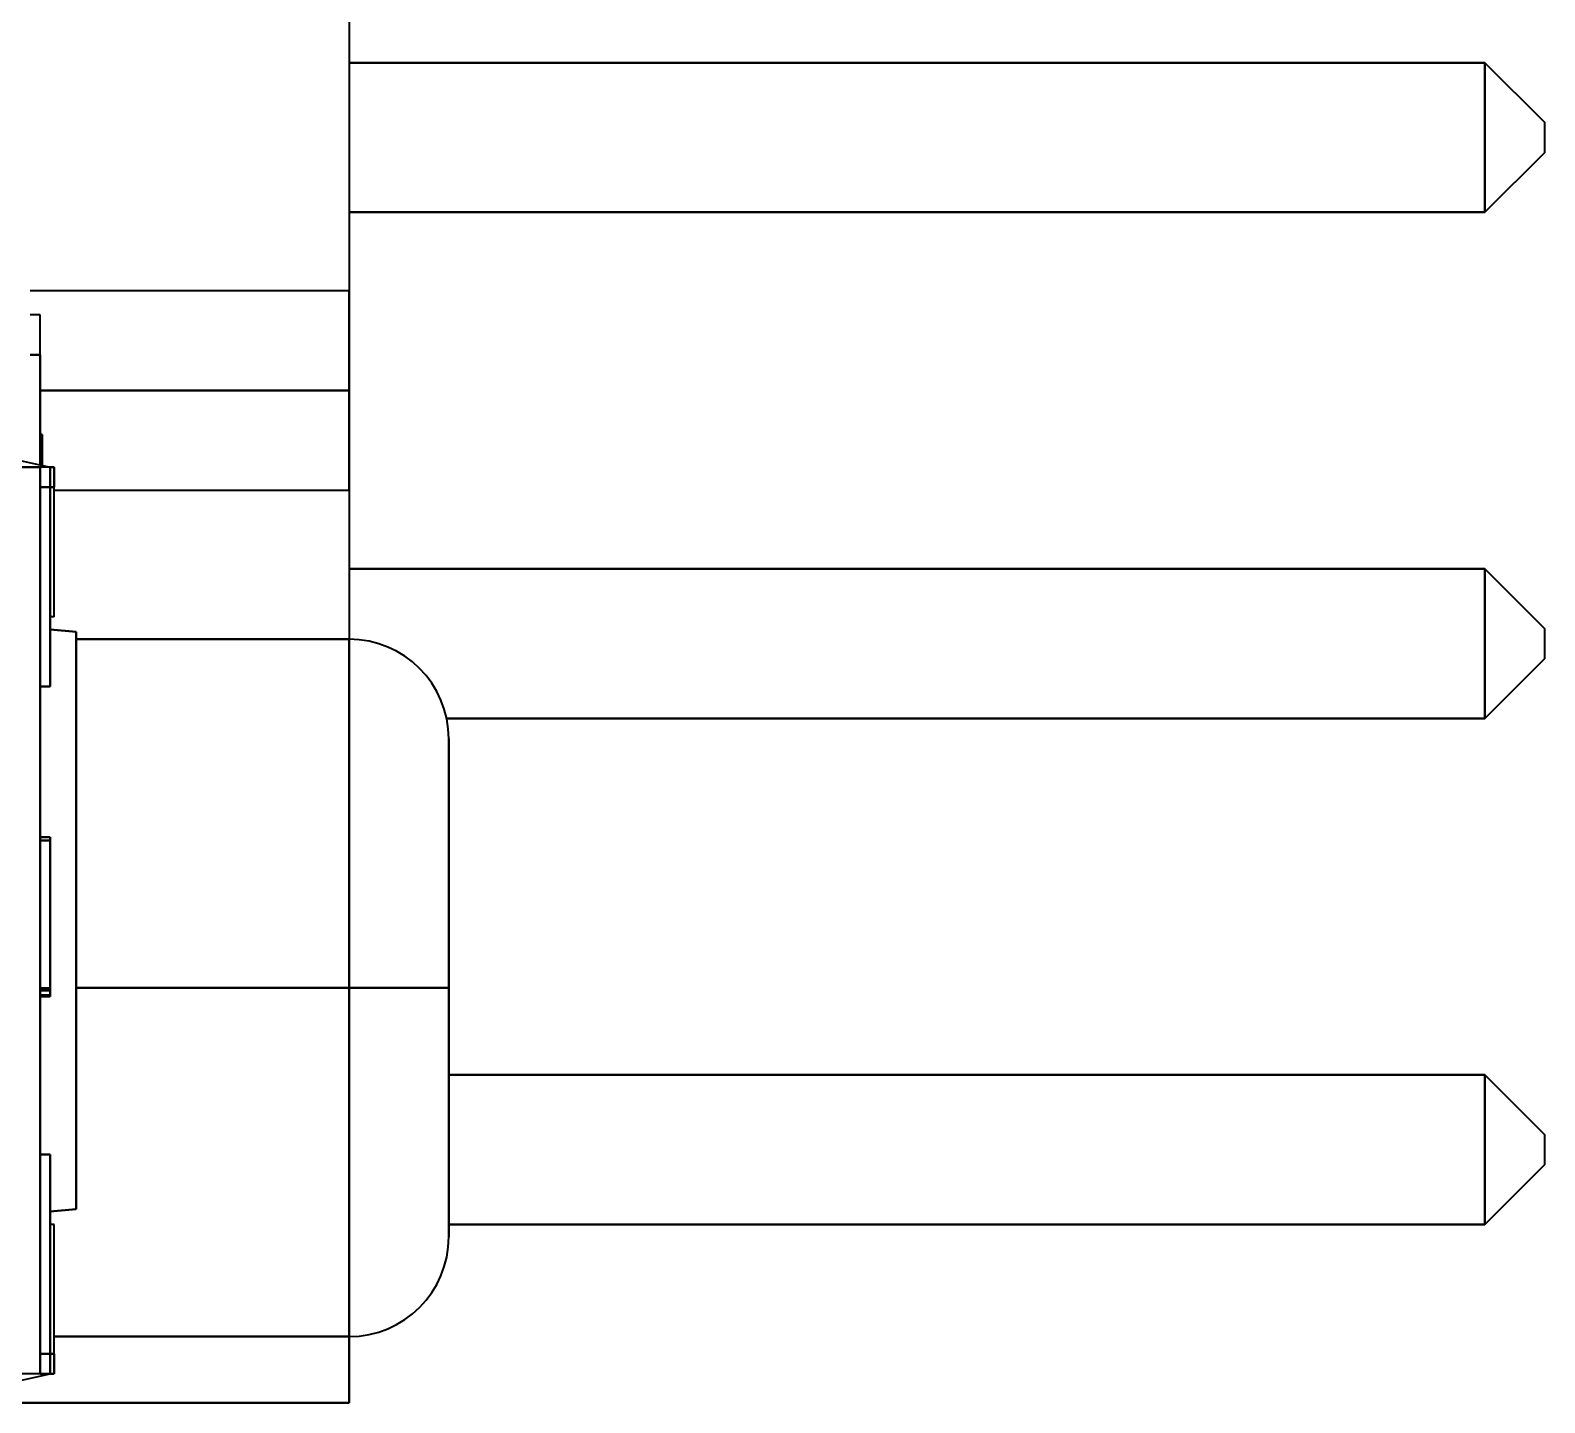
# Model space of a CAD drawing. Extents: x 146 to 1134, y 78 to 926.
# Drawn here: x 705.6 to 713.2, y 342.42 to 349.31 of the extents above; entities that cross this region are included whole.
import ezdxf

# ---------------------------------------------------------------- set-up
doc = ezdxf.new("R2010")
doc.units = 0

msp = doc.modelspace()

# ---------------------------------------------------------------- linework, layer by layer
at = {"color": 7, "lineweight": 35, "ltscale": 0.0385}
msp.add_line((707.1967, 349.5372), (707.1967, 347.9972), dxfattribs=at)
msp.add_line((707.1967, 349.5372), (707.1967, 347.9972), dxfattribs=at)
at = {"color": 7, "lineweight": 35, "ltscale": 0.142499}
for p, q in [((712.8966, 349.1422), (707.1967, 349.1422)), ((707.1967, 349.1422), (712.8966, 349.1422)), ((707.1967, 348.3922), (712.8966, 348.3922)), ((712.8966, 348.3922), (707.1967, 348.3922)), ((712.8966, 348.3922), (707.1967, 348.3922)), ((712.8966, 348.3922), (707.1967, 348.3922)), ((707.1967, 348.3922), (712.8966, 348.3922)), ((712.8966, 346.6022), (707.1967, 346.6022)), ((707.1967, 346.6022), (712.8966, 346.6022))]:
    msp.add_line(p, q, dxfattribs=at)
at = {"color": 7, "lineweight": 35, "ltscale": 0.01875}
for p, q in [((712.8966, 348.3922), (712.8966, 349.1422)), ((712.8966, 349.1422), (712.8966, 348.3922)), ((712.8966, 345.8522), (712.8966, 346.6022)), ((712.8966, 346.6022), (712.8966, 345.8522)), ((712.8966, 343.3122), (712.8966, 344.0622)), ((712.8966, 344.0622), (712.8966, 343.3122))]:
    msp.add_line(p, q, dxfattribs=at)
at = {"color": 7, "lineweight": 35, "ltscale": 0.010608}
for p, q in [((713.1967, 348.8422), (712.8966, 349.1422)), ((712.8966, 349.1422), (713.1967, 348.8422)), ((712.8966, 343.3122), (713.1967, 343.6122)), ((713.1967, 343.6122), (712.8966, 343.3122))]:
    msp.add_line(p, q, dxfattribs=at)
at = {"color": 7, "lineweight": 35, "ltscale": 0.00375}
for p, q in [((713.1967, 348.6922), (713.1967, 348.8422)), ((713.1967, 348.6922), (713.1967, 348.8422)), ((713.1967, 343.6122), (713.1967, 343.7622)), ((713.1967, 343.6122), (713.1967, 343.7622))]:
    msp.add_line(p, q, dxfattribs=at)
at = {"color": 7, "lineweight": 35, "ltscale": 0.010607}
for p, q in [((712.8966, 348.3922), (713.1967, 348.6922)), ((713.1967, 348.6922), (712.8966, 348.3922)), ((713.1967, 346.3022), (712.8966, 346.6022)), ((712.8966, 346.6022), (713.1967, 346.3022)), ((712.8966, 345.8522), (713.1967, 346.1522)), ((713.1967, 346.1522), (712.8966, 345.8522)), ((713.1967, 343.7622), (712.8966, 344.0622)), ((712.8966, 344.0622), (713.1967, 343.7622))]:
    msp.add_line(p, q, dxfattribs=at)
at = {"color": 7, "lineweight": 35, "ltscale": 0.039999}
msp.add_line((707.1967, 347.9972), (705.5967, 347.9972), dxfattribs=at)
msp.add_line((707.1967, 347.9972), (705.5967, 347.9972), dxfattribs=at)
at = {"color": 7, "lineweight": 35, "ltscale": 0.0125}
for p, q in [((707.1967, 347.4972), (707.1967, 347.9972)), ((707.1967, 346.9972), (707.1967, 347.4972)), ((707.1967, 344.4992), (707.6967, 344.4992)), ((707.6967, 344.4992), (707.1967, 344.4992))]:
    msp.add_line(p, q, dxfattribs=at)
at = {"color": 7, "lineweight": 35, "ltscale": 0.004783}
msp.add_line((707.1967, 347.9972), (707.1967, 347.8058), dxfattribs=at)
at = {"color": 7, "lineweight": 35, "ltscale": 0.001248}
for p, q in [((705.6466, 347.8772), (705.5967, 347.8772)), ((705.6466, 347.8772), (705.5967, 347.8772)), ((705.5967, 347.6772), (705.6466, 347.6772)), ((705.5967, 347.6772), (705.6466, 347.6772)), ((705.5967, 347.6772), (705.6466, 347.6772)), ((705.6466, 347.6772), (705.5967, 347.6772))]:
    msp.add_line(p, q, dxfattribs=at)
at = {"color": 7, "lineweight": 35, "ltscale": 0.005}
msp.add_line((705.6466, 347.6772), (705.6466, 347.8772), dxfattribs=at)
msp.add_line((705.6466, 347.6772), (705.6466, 347.8772), dxfattribs=at)
at = {"color": 7, "lineweight": 35, "ltscale": 0.004056}
msp.add_line((707.1967, 347.8058), (707.1967, 347.6436), dxfattribs=at)
at = {"color": 7, "lineweight": 35, "ltscale": 0.013847}
for p, q in [((705.6466, 347.1233), (705.6466, 347.6772)), ((705.6466, 347.6772), (705.6466, 347.1233))]:
    msp.add_line(p, q, dxfattribs=at)
at = {"color": 7, "lineweight": 35, "ltscale": 0.00271}
for p, q in [((707.1967, 347.6436), (707.1967, 347.5352)), ((707.1967, 347.4591), (707.1967, 347.3507)), ((707.1967, 342.5636), (707.1967, 342.4552))]:
    msp.add_line(p, q, dxfattribs=at)
at = {"color": 7, "lineweight": 35, "ltscale": 0.038751}
for p, q in [((707.1967, 347.4972), (705.6466, 347.4972)), ((705.6466, 347.4972), (707.1967, 347.4972)), ((705.6466, 347.4972), (707.1967, 347.4972)), ((707.1967, 347.4972), (705.6466, 347.4972))]:
    msp.add_line(p, q, dxfattribs=at)
at = {"color": 7, "lineweight": 35, "ltscale": 0.000951385}
for p, q in [((707.1967, 347.5352), (707.1967, 347.4972)), ((707.1967, 347.4972), (707.1967, 347.4591)), ((707.1967, 342.4552), (707.1967, 342.4172))]:
    msp.add_line(p, q, dxfattribs=at)
at = {"color": 7, "lineweight": 35, "ltscale": 0.004055}
for p, q in [((707.1967, 347.3507), (707.1967, 347.1885)), ((707.1967, 342.7258), (707.1967, 342.5636))]:
    msp.add_line(p, q, dxfattribs=at)
at = {"color": 7, "lineweight": 35, "ltscale": 0.000250244}
for p, q in [((705.6466, 347.2772), (705.6566, 347.2772)), ((705.6566, 347.2772), (705.6466, 347.2772))]:
    msp.add_line(p, q, dxfattribs=at)
at = {"color": 7, "lineweight": 35, "ltscale": 0.003846}
for p, q in [((705.6466, 347.1233), (705.6466, 347.2772)), ((705.6466, 347.2772), (705.6466, 347.1233))]:
    msp.add_line(p, q, dxfattribs=at)
at = {"color": 7, "lineweight": 35, "ltscale": 0.004124}
msp.add_line((705.6566, 347.2772), (705.6566, 347.1122), dxfattribs=at)
msp.add_line((705.6566, 347.2772), (705.6566, 347.1122), dxfattribs=at)
at = {"color": 7, "lineweight": 35, "ltscale": 0.013022}
for p, q in [((705.1882, 347.2252), (705.6967, 347.1122)), ((705.1882, 342.4492), (705.6967, 342.5622))]:
    msp.add_line(p, q, dxfattribs=at)
at = {"color": 7, "lineweight": 35, "ltscale": 0.004784}
msp.add_line((707.1967, 347.1885), (707.1967, 346.9972), dxfattribs=at)
at = {"color": 7, "lineweight": 35, "ltscale": 0.002541}
for p, q in [((705.6466, 347.1122), (705.545, 347.1122)), ((705.545, 347.1122), (705.6466, 347.1122)), ((705.6466, 342.5622), (705.545, 342.5622)), ((705.6466, 342.5622), (705.545, 342.5622))]:
    msp.add_line(p, q, dxfattribs=at)
at = {"color": 7, "lineweight": 35, "ltscale": 0.11375}
for p, q in [((705.6466, 342.5622), (705.6466, 347.1122)), ((705.6466, 347.1122), (705.6466, 342.5622))]:
    msp.add_line(p, q, dxfattribs=at)
at = {"color": 7, "lineweight": 35, "ltscale": 0.001251}
for p, q in [((705.6967, 347.1122), (705.6466, 347.1122)), ((705.6967, 347.1122), (705.6466, 347.1122)), ((705.6466, 347.0122), (705.6967, 347.0122)), ((705.6967, 347.0122), (705.6466, 347.0122)), ((705.6466, 346.0122), (705.6967, 346.0122)), ((705.6967, 346.0122), (705.6466, 346.0122)), ((705.6967, 346.0122), (705.6466, 346.0122)), ((705.6466, 345.2562), (705.6967, 345.2562)), ((705.6967, 345.2562), (705.6466, 345.2562)), ((705.6466, 345.2391), (705.6967, 345.2391)), ((705.6967, 345.2391), (705.6466, 345.2391)), ((705.6466, 344.4983), (705.6967, 344.4983)), ((705.6967, 344.4983), (705.6466, 344.4983)), ((705.6466, 344.4863), (705.6967, 344.4863)), ((705.6967, 344.4863), (705.6466, 344.4863)), ((705.6466, 344.4635), (705.6967, 344.4635)), ((705.6967, 344.4635), (705.6466, 344.4635)), ((705.6466, 344.4562), (705.6967, 344.4562)), ((705.6967, 344.4562), (705.6466, 344.4562)), ((705.6466, 344.4562), (705.6967, 344.4562)), ((705.6967, 344.4562), (705.6466, 344.4562)), ((705.6466, 344.4562), (705.6967, 344.4562)), ((705.6967, 344.4562), (705.6466, 344.4562)), ((705.6466, 344.4562), (705.6967, 344.4562)), ((705.6967, 344.4562), (705.6466, 344.4562)), ((705.6466, 344.4562), (705.6967, 344.4562)), ((705.6967, 344.4562), (705.6466, 344.4562)), ((705.6466, 343.6622), (705.6967, 343.6622)), ((705.6967, 343.6622), (705.6466, 343.6622)), ((705.6466, 342.6622), (705.6967, 342.6622)), ((705.6967, 342.6622), (705.6466, 342.6622)), ((705.6967, 342.6622), (705.6466, 342.6622)), ((705.6967, 342.5622), (705.6466, 342.5622)), ((705.6466, 342.5622), (705.6967, 342.5622))]:
    msp.add_line(p, q, dxfattribs=at)
at = {"color": 7, "lineweight": 35, "ltscale": 0.0025}
for p, q in [((705.6967, 347.1122), (705.6967, 347.0122)), ((705.6967, 347.0122), (705.6967, 347.1122)), ((705.7166, 347.1122), (705.7166, 347.0122)), ((705.6967, 342.6622), (705.6967, 342.5622)), ((705.6967, 342.5622), (705.6967, 342.6622)), ((705.7166, 342.6622), (705.7166, 342.5622))]:
    msp.add_line(p, q, dxfattribs=at)
at = {"color": 7, "lineweight": 35, "ltscale": 0.000498962}
for p, q in [((705.7166, 347.1122), (705.6967, 347.1122)), ((705.6967, 347.1122), (705.7166, 347.1122)), ((705.6967, 347.0122), (705.7166, 347.0122)), ((705.7166, 347.0122), (705.6967, 347.0122)), ((705.7166, 346.3622), (705.6967, 346.3622)), ((705.7166, 343.3122), (705.6967, 343.3122)), ((705.7166, 342.6622), (705.6967, 342.6622)), ((705.6967, 342.6622), (705.7166, 342.6622)), ((705.6967, 342.6622), (705.7166, 342.6622)), ((705.6967, 342.5622), (705.7166, 342.5622)), ((705.7166, 342.5622), (705.6967, 342.5622)), ((705.7166, 342.5622), (705.6967, 342.5622))]:
    msp.add_line(p, q, dxfattribs=at)
at = {"color": 7, "lineweight": 35, "ltscale": 0.001697}
for p, q in [((705.7166, 347.0443), (705.7166, 347.1122)), ((705.7166, 342.5622), (705.7166, 342.63))]:
    msp.add_line(p, q, dxfattribs=at)
at = {"color": 7, "lineweight": 35, "ltscale": 0.000803375}
for p, q in [((705.7166, 347.0122), (705.7166, 347.0443)), ((705.7166, 342.63), (705.7166, 342.6622))]:
    msp.add_line(p, q, dxfattribs=at)
at = {"color": 7, "lineweight": 35, "ltscale": 0.025}
for p, q in [((705.6967, 347.0122), (705.6967, 346.0122)), ((705.6967, 346.0122), (705.6967, 347.0122)), ((705.6967, 343.6622), (705.6967, 342.6622)), ((705.6967, 342.6622), (705.6967, 343.6622))]:
    msp.add_line(p, q, dxfattribs=at)
at = {"color": 7, "lineweight": 35, "ltscale": 0.01625}
for p, q in [((705.7166, 346.3622), (705.7166, 347.0122)), ((705.7166, 342.6622), (705.7166, 343.3122))]:
    msp.add_line(p, q, dxfattribs=at)
at = {"color": 7, "lineweight": 35, "ltscale": 0.006374}
for p, q in [((705.7166, 346.7572), (705.7166, 347.0122)), ((705.7166, 342.6622), (705.7166, 342.9171))]:
    msp.add_line(p, q, dxfattribs=at)
at = {"color": 7, "lineweight": 35, "ltscale": 0.037}
for p, q in [((705.7167, 346.9972), (707.1967, 346.9972)), ((705.7167, 346.9972), (707.1967, 346.9972)), ((707.1967, 342.7492), (705.7167, 342.7492))]:
    msp.add_line(p, q, dxfattribs=at)
at = {"color": 7, "lineweight": 35, "ltscale": 0.018699}
msp.add_line((707.1967, 346.9972), (707.1967, 346.2492), dxfattribs=at)
msp.add_line((707.1967, 346.9972), (707.1967, 346.2492), dxfattribs=at)
at = {"color": 7, "lineweight": 35, "ltscale": 0.00524}
msp.add_line((705.7166, 346.5476), (705.7166, 346.7572), dxfattribs=at)
at = {"color": 7, "lineweight": 35, "ltscale": 0.003439}
for p, q in [((705.7166, 346.4101), (705.7166, 346.5476)), ((705.7166, 343.1267), (705.7166, 343.2643))]:
    msp.add_line(p, q, dxfattribs=at)
at = {"color": 7, "lineweight": 35, "ltscale": 0.001197}
for p, q in [((705.7166, 346.3622), (705.7166, 346.4101)), ((705.7166, 343.2643), (705.7166, 343.3122))]:
    msp.add_line(p, q, dxfattribs=at)
at = {"color": 7, "lineweight": 35, "ltscale": 0.003262}
for p, q in [((705.6967, 346.2978), (705.8267, 346.2864)), ((705.8267, 346.2864), (705.6967, 346.2978))]:
    msp.add_line(p, q, dxfattribs=at)
at = {"color": 7, "lineweight": 35, "ltscale": 0.072463}
for p, q in [((705.8267, 346.2864), (705.8267, 343.3879)), ((705.8267, 343.3879), (705.8267, 346.2864))]:
    msp.add_line(p, q, dxfattribs=at)
at = {"color": 7, "lineweight": 35, "ltscale": 0.003751}
msp.add_line((713.1967, 346.1522), (713.1967, 346.3022), dxfattribs=at)
msp.add_line((713.1967, 346.1522), (713.1967, 346.3022), dxfattribs=at)
at = {"color": 7, "lineweight": 35, "ltscale": 0.03425}
for p, q in [((707.1967, 346.2492), (705.8267, 346.2492)), ((705.8267, 346.2492), (707.1967, 346.2492)), ((707.1967, 344.4992), (705.8267, 344.4992)), ((705.8267, 344.4992), (707.1967, 344.4992))]:
    msp.add_line(p, q, dxfattribs=at)
at = {"color": 7, "lineweight": 35, "ltscale": 0.04375}
for p, q in [((707.1967, 346.2492), (707.1967, 344.4992)), ((707.1967, 344.4992), (707.1967, 346.2492)), ((707.1967, 342.7492), (707.1967, 344.4992)), ((707.1967, 344.4992), (707.1967, 342.7492))]:
    msp.add_line(p, q, dxfattribs=at)
at = {"color": 7, "lineweight": 35, "ltscale": 0.130266}
for p, q in [((707.686, 345.8522), (712.8966, 345.8522)), ((712.8966, 345.8522), (707.686, 345.8522)), ((712.8966, 345.8522), (707.686, 345.8522)), ((712.8966, 345.8522), (707.686, 345.8522)), ((707.686, 345.8522), (712.8966, 345.8522))]:
    msp.add_line(p, q, dxfattribs=at)
at = {"color": 7, "lineweight": 35, "ltscale": 0.03125}
for p, q in [((707.6967, 344.4992), (707.6967, 345.7492)), ((707.6967, 343.2492), (707.6967, 344.4992))]:
    msp.add_line(p, q, dxfattribs=at)
at = {"color": 7, "lineweight": 35, "ltscale": 0.002383}
for p, q in [((707.6967, 345.7492), (707.6967, 345.6538)), ((707.6967, 343.3445), (707.6967, 343.2492))]:
    msp.add_line(p, q, dxfattribs=at)
at = {"color": 7, "lineweight": 35, "ltscale": 0.006772}
for p, q in [((707.6967, 345.6538), (707.6967, 345.383)), ((707.6967, 343.6154), (707.6967, 343.3445))]:
    msp.add_line(p, q, dxfattribs=at)
at = {"color": 7, "lineweight": 35, "ltscale": 0.010137}
for p, q in [((707.6967, 345.383), (707.6967, 344.9775)), ((707.6967, 344.0209), (707.6967, 343.6154))]:
    msp.add_line(p, q, dxfattribs=at)
at = {"color": 7, "lineweight": 35, "ltscale": 0.000428009}
msp.add_line((705.6967, 345.2391), (705.6967, 345.2562), dxfattribs=at)
at = {"color": 7, "lineweight": 35, "ltscale": 0.000260925}
msp.add_line((705.6967, 345.2562), (705.6967, 345.2458), dxfattribs=at)
at = {"color": 7, "lineweight": 35, "ltscale": 0.000167084}
msp.add_line((705.6967, 345.2458), (705.6967, 345.2391), dxfattribs=at)
at = {"color": 7, "lineweight": 35, "ltscale": 0.01852}
for p, q in [((705.6967, 344.4983), (705.6967, 345.2391)), ((705.6967, 345.2391), (705.6967, 344.4983))]:
    msp.add_line(p, q, dxfattribs=at)
at = {"color": 7, "lineweight": 35, "ltscale": 0.011958}
for p, q in [((707.6967, 344.9775), (707.6967, 344.4992)), ((707.6967, 344.4992), (707.6967, 344.0209))]:
    msp.add_line(p, q, dxfattribs=at)
at = {"color": 7, "lineweight": 35, "ltscale": 0.000301361}
for p, q in [((705.6967, 344.4863), (705.6967, 344.4983)), ((705.6967, 344.4983), (705.6967, 344.4863))]:
    msp.add_line(p, q, dxfattribs=at)
at = {"color": 7, "lineweight": 35, "ltscale": 0.000569153}
for p, q in [((705.6967, 344.4635), (705.6967, 344.4863)), ((705.6967, 344.4863), (705.6967, 344.4635))]:
    msp.add_line(p, q, dxfattribs=at)
at = {"color": 7, "lineweight": 35, "ltscale": 0.000334167}
msp.add_line((705.6967, 344.4696), (705.6967, 344.4562), dxfattribs=at)
at = {"color": 7, "lineweight": 35, "ltscale": 0.00018158}
for p, q in [((705.6967, 344.4562), (705.6967, 344.4635)), ((705.6967, 344.4635), (705.6967, 344.4562))]:
    msp.add_line(p, q, dxfattribs=at)
at = {"color": 7, "lineweight": 35, "ltscale": 0.129999}
for p, q in [((712.8966, 344.0622), (707.6967, 344.0622)), ((707.6967, 344.0622), (712.8966, 344.0622)), ((707.6967, 343.3122), (712.8966, 343.3122)), ((712.8966, 343.3122), (707.6967, 343.3122)), ((712.8966, 343.3122), (707.6967, 343.3122)), ((712.8966, 343.3122), (707.6967, 343.3122)), ((707.6967, 343.3122), (712.8966, 343.3122))]:
    msp.add_line(p, q, dxfattribs=at)
at = {"color": 7, "lineweight": 35, "ltscale": 0.003263}
for p, q in [((705.8267, 343.3879), (705.6967, 343.3765)), ((705.6967, 343.3765), (705.8267, 343.3879)), ((705.6967, 343.3765), (705.8267, 343.3879))]:
    msp.add_line(p, q, dxfattribs=at)
at = {"color": 7, "lineweight": 35, "ltscale": 0.005241}
msp.add_line((705.7166, 342.9171), (705.7166, 343.1267), dxfattribs=at)
at = {"color": 7, "lineweight": 35, "ltscale": 0.037001}
for p, q in [((707.1967, 342.7492), (705.7166, 342.7492)), ((705.7166, 342.7492), (707.1967, 342.7492))]:
    msp.add_line(p, q, dxfattribs=at)
at = {"color": 7, "lineweight": 35, "ltscale": 0.008295}
msp.add_line((707.1967, 342.4172), (707.1967, 342.749), dxfattribs=at)
at = {"color": 7, "lineweight": 35, "ltscale": 0.000575256}
msp.add_line((707.1967, 342.7488), (707.1967, 342.7258), dxfattribs=at)
at = {"color": 7, "lineweight": 35, "ltscale": 0.003792}
msp.add_line((705.6967, 342.5622), (705.545, 342.5622), dxfattribs=at)
at = {"color": 7, "lineweight": 35, "ltscale": 0.05125}
for p, q in [((707.1967, 342.4172), (705.1467, 342.4172)), ((705.1467, 342.4172), (707.1967, 342.4172)), ((705.1467, 342.4172), (707.1967, 342.4172))]:
    msp.add_line(p, q, dxfattribs=at)
at = {"color": 7, "lineweight": 35}
for centre, start, end in [((707.1967, 345.7492), 0, 90), ((707.1967, 345.7492), 360, 90), ((707.1967, 343.2492), 270, 0), ((707.1967, 343.2492), 270, 360)]:
    msp.add_arc(centre, 0.5, start, end, dxfattribs=at)

doc.saveas('drawing.dxf')
